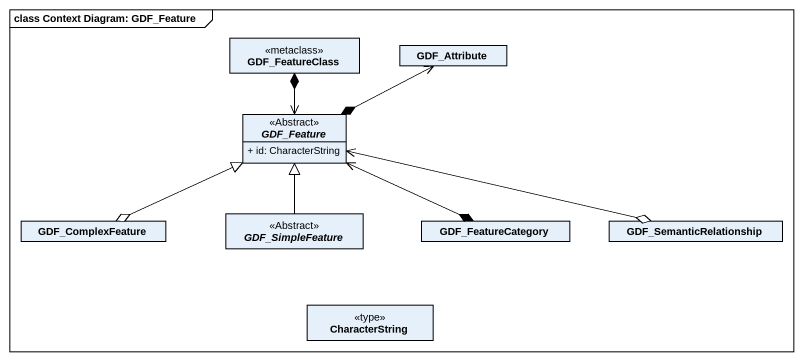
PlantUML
@startuml
mainframe class Context Diagram: GDF_Feature
hide circle
hide empty members
skinparam classAttributeIconSize 0
class GDF_FeatureClass <<metaclass>>
class GDF_Attribute
abstract class GDF_Feature <<Abstract>> {
  + id: CharacterString
}
abstract class GDF_SimpleFeature <<Abstract>>
class GDF_ComplexFeature
class GDF_FeatureCategory
class GDF_SemanticRelationship
class CharacterString <<type>>
GDF_FeatureClass *--> GDF_Feature
GDF_Feature .up.> GDF_FeatureClass
GDF_Feature *-right-> GDF_Attribute
GDF_SimpleFeature -up-|> GDF_Feature
GDF_ComplexFeature o-right-> GDF_Feature
GDF_ComplexFeature -right-|> GDF_Feature
GDF_FeatureCategory *-left-> GDF_Feature
GDF_SemanticRelationship o-left-> GDF_Feature
@enduml
